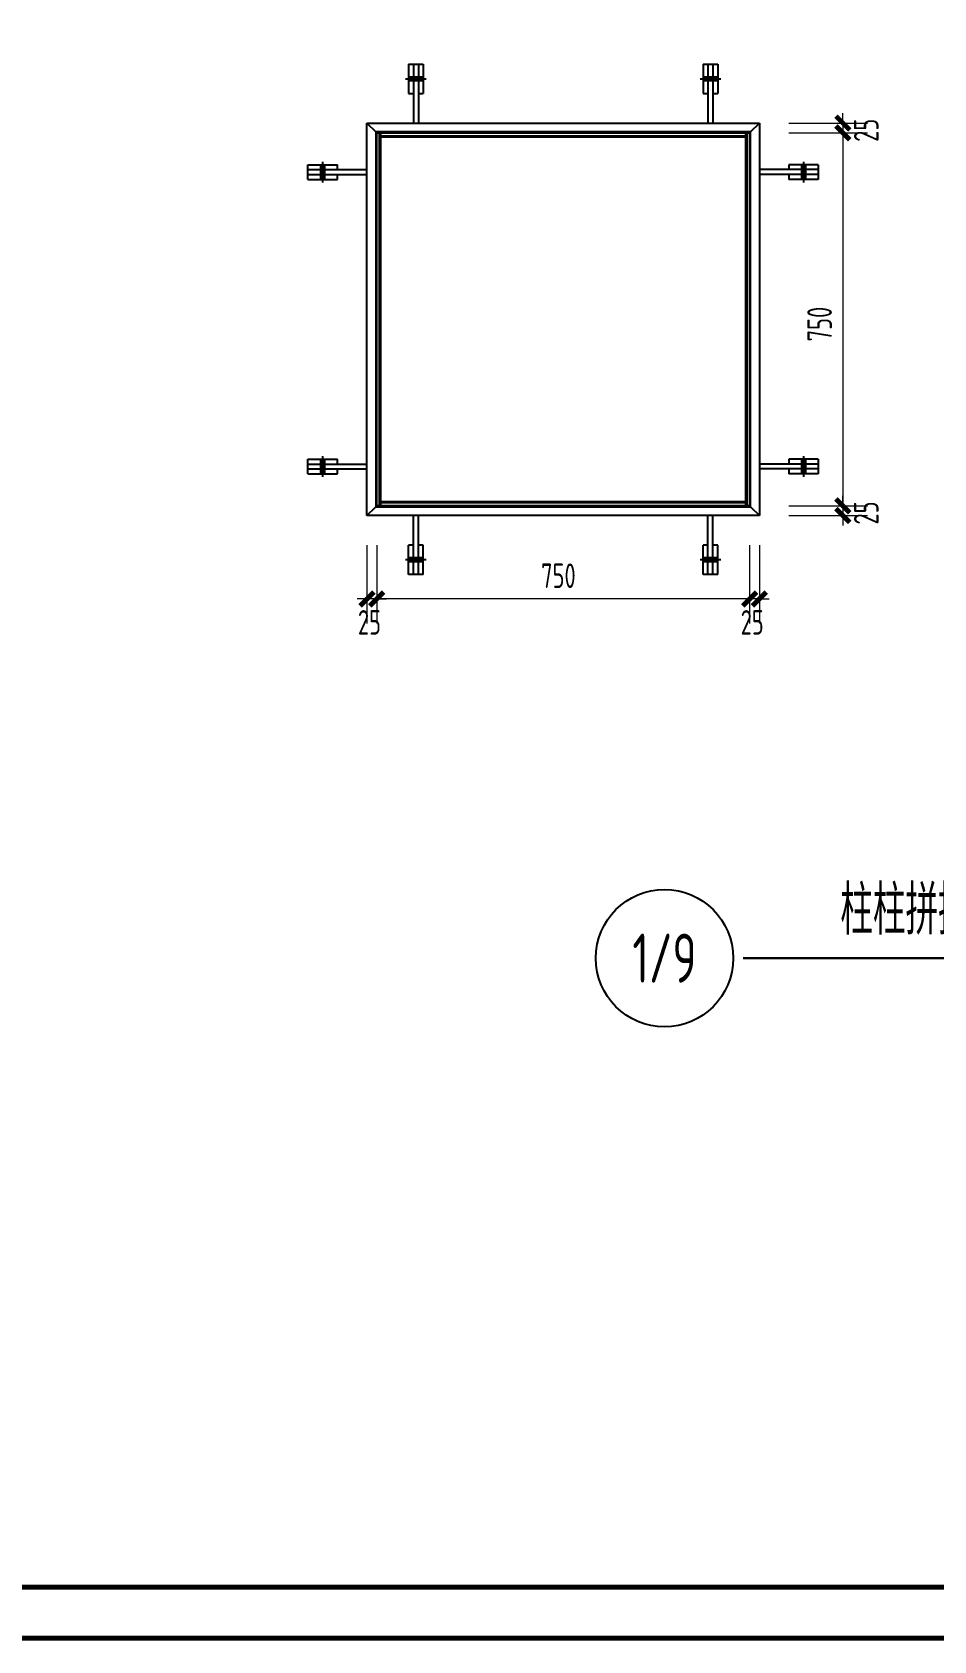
# Model space of a CAD drawing. Extents: x 31132 to 885236, y 345273 to 1212165.
# Drawn here: x 410555 to 421580, y 405767 to 425438 of the extents above; entities that cross this region are included whole.
import ezdxf
from ezdxf.enums import TextEntityAlignment as Align

# ---------------------------------------------------------------- set-up
doc = ezdxf.new("R2010")
doc.units = 0
doc.header["$LTSCALE"] = 1000
doc.layers.get('0').update_dxf_attribs({"linetype": 'CONTINUOUS'})
doc.layers.add('TK', color=4, linetype='CONTINUOUS')
doc.styles.add('StTextStyle', font='yjkeng.shx', dxfattribs={"width": 0.7, "height": 250, "bigfont": 'yjkchn.shx'})
doc.styles.add('StTextStyleDim', font='yjkeng.shx', dxfattribs={"width": 0.7, "height": 50, "bigfont": 'yjkchn.shx'})

msp = doc.modelspace()

# ---------------------------------------------------------------- linework, layer by layer
at = {"color": 4, "linetype": 'ByBlock'}
for p, q in [((415157.56, 425046.86), (415217.56, 425046.86)), ((415157.56, 425046.86), (415157.56, 424686.86)), ((415217.56, 425046.86), (415277.56, 425046.86)), ((415217.56, 425046.86), (415217.56, 424326.86)), ((415277.56, 425046.86), (415337.56, 425046.86)), ((415277.56, 425046.86), (415277.56, 424326.86)), ((415337.56, 425046.86), (415337.56, 424686.86)), ((418757.56, 425046.86), (418817.56, 425046.86)), ((418757.56, 425046.86), (418757.56, 424686.86)), ((418817.56, 425046.86), (418877.56, 425046.86)), ((418817.56, 425046.86), (418817.56, 424326.86)), ((418877.56, 425046.86), (418937.56, 425046.86)), ((418877.56, 425046.86), (418877.56, 424326.86)), ((418937.56, 425046.86), (418937.56, 424686.86)), ((415121.56, 424866.86), (415373.56, 424866.86)), ((415121.56, 424866.86), (415373.56, 424866.86)), ((418721.56, 424866.86), (418973.56, 424866.86)), ((418721.56, 424866.86), (418973.56, 424866.86)), ((415157.56, 424686.86), (415217.56, 424686.86)), ((415277.56, 424686.86), (415337.56, 424686.86)), ((418757.56, 424686.86), (418817.56, 424686.86)), ((418877.56, 424686.86), (418937.56, 424686.86)), ((414647.56, 424326.86), (419447.56, 424326.86)), ((414647.56, 419526.86), (414647.56, 424326.86)), ((414647.56, 424326.86), (414755.56, 424218.86)), ((419339.56, 424218.86), (419447.56, 424326.86)), ((419447.56, 424326.86), (419447.56, 419526.86)), ((419339.56, 424218.86), (414755.56, 424218.86)), ((414755.56, 424218.86), (414755.56, 419634.86)), ((414767.56, 424206.86), (419327.56, 424206.86)), ((414767.56, 419646.86), (414767.56, 424206.86)), ((414803.56, 419646.86), (414803.56, 424206.86)), ((414803.56, 424170.86), (419291.56, 424170.86)), ((414815.56, 424206.86), (414815.56, 419646.86)), ((414815.56, 419682.86), (414815.56, 424170.86)), ((414815.56, 424158.86), (419279.56, 424158.86)), ((419279.56, 419646.86), (419279.56, 424206.86)), ((419279.56, 424170.86), (419279.56, 419682.86)), ((419291.56, 424206.86), (419291.56, 419646.86)), ((419327.56, 424206.86), (419327.56, 419646.86)), ((419339.56, 419634.86), (419339.56, 424218.86)), ((413927.56, 423756.86), (413927.56, 423816.86)), ((413927.56, 423816.86), (414287.56, 423816.86)), ((413927.56, 423696.86), (413927.56, 423756.86)), ((413927.56, 423756.86), (414647.56, 423756.86)), ((414107.56, 423600.86), (414107.56, 423852.86)), ((414107.56, 423600.86), (414107.56, 423852.86)), ((414287.56, 423756.86), (414287.56, 423816.86)), ((420167.56, 423756.86), (419447.56, 423756.86)), ((419807.56, 423816.86), (419807.56, 423756.86)), ((420167.56, 423816.86), (419807.56, 423816.86)), ((419987.56, 423852.86), (419987.56, 423600.86)), ((419987.56, 423852.86), (419987.56, 423600.86)), ((420167.56, 423816.86), (420167.56, 423756.86)), ((420167.56, 423756.86), (420167.56, 423696.86)), ((413927.56, 423636.86), (413927.56, 423696.86)), ((413927.56, 423696.86), (414647.56, 423696.86)), ((413927.56, 423636.86), (414287.56, 423636.86)), ((414287.56, 423636.86), (414287.56, 423696.86)), ((420167.56, 423696.86), (419447.56, 423696.86)), ((419807.56, 423696.86), (419807.56, 423636.86)), ((420167.56, 423636.86), (419807.56, 423636.86)), ((420167.56, 423696.86), (420167.56, 423636.86)), ((413927.56, 420156.86), (413927.56, 420216.86)), ((413927.56, 420216.86), (414287.56, 420216.86)), ((414107.56, 420000.86), (414107.56, 420252.86)), ((414107.56, 420000.86), (414107.56, 420252.86)), ((414287.56, 420156.86), (414287.56, 420216.86)), ((419807.56, 420216.86), (419807.56, 420156.86)), ((420167.56, 420216.86), (419807.56, 420216.86)), ((419987.56, 420252.86), (419987.56, 420000.86)), ((419987.56, 420252.86), (419987.56, 420000.86)), ((420167.56, 420216.86), (420167.56, 420156.86)), ((413927.56, 420096.86), (413927.56, 420156.86)), ((413927.56, 420156.86), (414647.56, 420156.86)), ((413927.56, 420036.86), (413927.56, 420096.86)), ((413927.56, 420096.86), (414647.56, 420096.86)), ((413927.56, 420036.86), (414287.56, 420036.86)), ((414287.56, 420036.86), (414287.56, 420096.86)), ((420167.56, 420156.86), (419447.56, 420156.86)), ((420167.56, 420096.86), (419447.56, 420096.86)), ((419807.56, 420096.86), (419807.56, 420036.86)), ((420167.56, 420036.86), (419807.56, 420036.86)), ((420167.56, 420156.86), (420167.56, 420096.86)), ((420167.56, 420096.86), (420167.56, 420036.86)), ((414647.56, 419526.86), (414755.56, 419634.86)), ((414755.56, 419634.86), (419339.56, 419634.86)), ((419327.56, 419646.86), (414767.56, 419646.86)), ((419291.56, 419682.86), (414803.56, 419682.86)), ((419279.56, 419694.86), (414815.56, 419694.86)), ((419339.56, 419634.86), (419447.56, 419526.86)), ((419447.56, 419526.86), (414647.56, 419526.86)), ((415217.56, 418806.86), (415217.56, 419526.86)), ((415277.56, 418806.86), (415277.56, 419526.86)), ((418817.56, 418806.86), (418817.56, 419526.86)), ((418877.56, 418806.86), (418877.56, 419526.86)), ((415373.56, 418986.86), (415121.56, 418986.86)), ((415373.56, 418986.86), (415121.56, 418986.86)), ((415217.56, 419166.86), (415157.56, 419166.86)), ((415157.56, 418806.86), (415157.56, 419166.86)), ((415337.56, 419166.86), (415277.56, 419166.86)), ((415337.56, 418806.86), (415337.56, 419166.86)), ((418973.56, 418986.86), (418721.56, 418986.86)), ((418973.56, 418986.86), (418721.56, 418986.86)), ((418817.56, 419166.86), (418757.56, 419166.86)), ((418757.56, 418806.86), (418757.56, 419166.86)), ((418937.56, 419166.86), (418877.56, 419166.86)), ((418937.56, 418806.86), (418937.56, 419166.86)), ((415217.56, 418806.86), (415157.56, 418806.86)), ((415277.56, 418806.86), (415217.56, 418806.86)), ((415337.56, 418806.86), (415277.56, 418806.86)), ((418817.56, 418806.86), (418757.56, 418806.86)), ((418877.56, 418806.86), (418817.56, 418806.86)), ((418937.56, 418806.86), (418877.56, 418806.86))]:
    msp.add_line(p, q, dxfattribs=at)
at = {"color": 4, "linetype": 'ByBlock', "lineweight": 13}
for p, q in [((419807.56, 424326.86), (420767.56, 424326.86)), ((420467.56, 424326.86), (420467.56, 424446.86)), ((420467.56, 424326.86), (420467.56, 424206.86)), ((419807.56, 424206.86), (420767.56, 424206.86)), ((419807.56, 424206.86), (420767.56, 424206.86)), ((420467.56, 424206.86), (420467.56, 419646.86)), ((420467.56, 424206.86), (420467.56, 424086.86)), ((419807.56, 419646.86), (420767.56, 419646.86)), ((419807.56, 419646.86), (420767.56, 419646.86)), ((420467.56, 419646.86), (420467.56, 419766.86)), ((420467.56, 419646.86), (420467.56, 419526.86)), ((419807.56, 419526.86), (420767.56, 419526.86)), ((420467.56, 419526.86), (420467.56, 419406.86)), ((414647.56, 419166.86), (414647.56, 418206.86)), ((414767.56, 419166.86), (414767.56, 418206.86)), ((414767.56, 419166.86), (414767.56, 418206.86)), ((419327.56, 419166.86), (419327.56, 418206.86)), ((419327.56, 419166.86), (419327.56, 418206.86)), ((419447.56, 419166.86), (419447.56, 418206.86)), ((414647.56, 418506.86), (414527.56, 418506.86)), ((414767.56, 418506.86), (414647.56, 418506.86)), ((414767.56, 418506.86), (414887.56, 418506.86)), ((419327.56, 418506.86), (414767.56, 418506.86)), ((419327.56, 418506.86), (419207.56, 418506.86)), ((419447.56, 418506.86), (419327.56, 418506.86)), ((419447.56, 418506.86), (419567.56, 418506.86))]:
    msp.add_line(p, q, dxfattribs=at)
msp.add_line((419247.16, 414114.86), (428419.96, 414114.86))
at = {"color": 4, "linetype": 'ByBlock', "lineweight": 13, "const_width": 60}
for points in [[(420382.71, 424411.72), (420552.41, 424242.01)], [(420552.41, 424122.01), (420382.71, 424291.72)], [(420552.41, 424122.01), (420382.71, 424291.72)], [(420382.71, 419731.72), (420552.41, 419562.01)], [(420382.71, 419731.72), (420552.41, 419562.01)], [(420552.41, 419442.01), (420382.71, 419611.72)], [(414562.71, 418422.01), (414732.41, 418591.72)], [(414852.41, 418591.72), (414682.71, 418422.01)], [(414852.41, 418591.72), (414682.71, 418422.01)], [(419242.71, 418422.01), (419412.41, 418591.72)], [(419242.71, 418422.01), (419412.41, 418591.72)], [(419532.41, 418591.72), (419362.71, 418422.01)]]:
    msp.add_lwpolyline(points, dxfattribs=at)
at = {"const_width": 30}
msp.add_lwpolyline([(419247.16, 414114.86), (428715.88, 414114.86)], dxfattribs=at)
msp.add_circle((418287.16, 414114.86), 840)
at = {"color": 4, "linetype": 'ByBlock'}
for points in [[(415337.56, 424830.86, -36), (415337.56, 424902.86, -36), (415157.56, 424830.86, -36), (415157.56, 424902.86, -36)], [(415337.56, 424830.86, -36), (415337.56, 424902.86, -36), (415157.56, 424830.86, -36), (415157.56, 424902.86, -36)], [(418937.56, 424830.86, -36), (418937.56, 424902.86, -36), (418757.56, 424830.86, -36), (418757.56, 424902.86, -36)], [(418937.56, 424830.86, -36), (418937.56, 424902.86, -36), (418757.56, 424830.86, -36), (418757.56, 424902.86, -36)], [(414143.56, 423816.86, -36), (414071.56, 423816.86, -36), (414143.56, 423636.86, -36), (414071.56, 423636.86, -36)], [(414143.56, 423816.86, -36), (414071.56, 423816.86, -36), (414143.56, 423636.86, -36), (414071.56, 423636.86, -36)], [(419951.56, 423636.86, -36), (420023.56, 423636.86, -36), (419951.56, 423816.86, -36), (420023.56, 423816.86, -36)], [(419951.56, 423636.86, -36), (420023.56, 423636.86, -36), (419951.56, 423816.86, -36), (420023.56, 423816.86, -36)], [(414143.56, 420216.86, -36), (414071.56, 420216.86, -36), (414143.56, 420036.86, -36), (414071.56, 420036.86, -36)], [(414143.56, 420216.86, -36), (414071.56, 420216.86, -36), (414143.56, 420036.86, -36), (414071.56, 420036.86, -36)], [(419951.56, 420036.86, -36), (420023.56, 420036.86, -36), (419951.56, 420216.86, -36), (420023.56, 420216.86, -36)], [(419951.56, 420036.86, -36), (420023.56, 420036.86, -36), (419951.56, 420216.86, -36), (420023.56, 420216.86, -36)], [(415157.56, 419022.86, -36), (415157.56, 418950.86, -36), (415337.56, 419022.86, -36), (415337.56, 418950.86, -36)], [(415157.56, 419022.86, -36), (415157.56, 418950.86, -36), (415337.56, 419022.86, -36), (415337.56, 418950.86, -36)], [(418757.56, 419022.86, -36), (418757.56, 418950.86, -36), (418937.56, 419022.86, -36), (418937.56, 418950.86, -36)], [(418757.56, 419022.86, -36), (418757.56, 418950.86, -36), (418937.56, 419022.86, -36), (418937.56, 418950.86, -36)]]:
    msp.add_solid(points, dxfattribs=at)
at = {"layer": 'TK', "const_width": 62.5}
for points in [[(384043.24, 405798.43), (384043.24, 442923.43), (436543.24, 442923.43), (436543.24, 405798.43)], [(387168.24, 406423.43), (387168.24, 442298.43), (435918.24, 442298.43), (435918.24, 406423.43)]]:
    msp.add_lwpolyline(points, close=True, dxfattribs=at)

# ---------------------------------------------------------------- texts
at = {"color": 4, "linetype": 'ByBlock', "lineweight": 13, "style": 'StTextStyleDim', "width": 0.7}
for s, p in [('25', (420903.43, 424096.86)), ('750', (420333.28, 421656.86)), ('25', (420903.43, 419416.86))]:
    msp.add_text(s, height=300, rotation=90, dxfattribs=at).set_placement(p)
for s, p in [('750', (416777.56, 418641.15)), ('25', (414537.56, 418071)), ('25', (419217.56, 418071))]:
    msp.add_text(s, height=300, dxfattribs=at).set_placement(p)
at = {"style": 'StTextStyle', "width": 0.7}
msp.add_text('柱柱拼接-等截面相同成型现场焊(Elec)', height=600, dxfattribs=at).set_placement((424000.71, 414223.1), align=Align.BOTTOM_CENTER)
msp.add_text('1/9', height=600, dxfattribs=at).set_placement((418287.16, 414114.86), align=Align.MIDDLE_CENTER)

doc.saveas('drawing.dxf')
